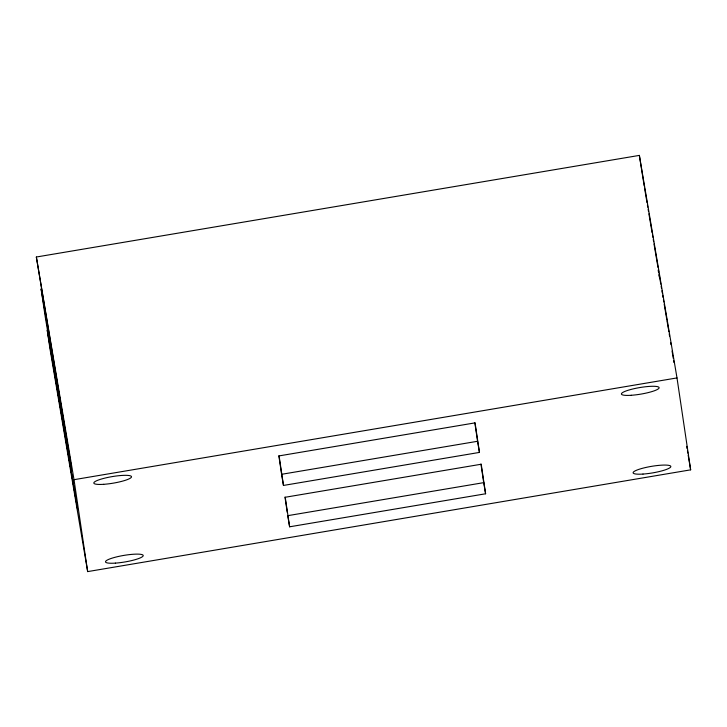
<?xml version="1.0" encoding="UTF-8"?>
<svg xmlns="http://www.w3.org/2000/svg" width="727" height="727" viewBox="0 0 727 727"><rect width="100%" height="100%" fill="white"/><g stroke="black" fill="none" stroke-linecap="round" stroke-linejoin="round"><path stroke-width="1.09" d="M36.35 257.013L639.36 155.396L677.001 377.922L690.65 469.842L87.667 571.604L49.999 348.933L47.228 330.222L77.671 509.645L45.274 317.09L41.075 288.855L71.528 468.279L36.35 257.013L74.009 479.684L87.667 571.604M74.009 479.684L677.001 377.922M281.594 474.304L477.566 441.28L474.804 422.678M283.475 485.436L479.457 452.412L475.067 422.869L279.086 455.893L283.475 485.436L281.776 475.422M480.947 464.044L483.709 482.646L287.738 515.67L289.619 526.802L485.6 493.778L481.21 464.235L285.229 497.259L289.619 526.802M644.204 185.976L639.36 155.396M644.576 188.211L647.03 202.706M647.403 204.932L647.784 207.159M648.157 209.394L648.539 211.621M648.911 213.856L652.119 232.813M652.501 235.039L652.873 237.266M653.255 239.501L653.628 241.727M654.009 243.963L657.971 267.372M658.344 269.608L658.726 271.834M659.098 274.07L660.798 284.103M661.17 286.329L661.552 288.564M661.924 290.791L662.306 293.026M662.679 295.253L663.06 297.479M663.433 299.715L663.815 301.941M664.187 304.177L666.832 319.78M667.013 320.88L668.304 328.522M658.217 270.471L658.598 272.707M658.971 274.933L659.353 277.16M686.679 446.36L687.06 448.595M687.433 450.831L687.815 453.075M688.187 455.311L690.65 469.842M477.566 441.28L479.457 452.412M483.709 482.646L485.6 493.778M668.486 329.613L668.849 331.748M669.203 333.884L669.567 336.019M670.648 342.49L671.012 344.671M672.066 351.059L672.584 354.167M672.757 355.203L673.275 358.384M673.62 360.501L673.929 362.473M278.832 455.702L281.431 473.213M284.975 497.068L287.247 512.39M642.986 474.068A19.111 3.317 -9.6 0 0 670.83 466.452A19.111 3.317 -9.6 0 0 642.141 468.379A19.111 3.317 -9.6 0 0 642.986 474.068M115.375 563.116A19.111 3.317 -9.6 0 0 143.219 555.501A19.111 3.317 -9.6 0 0 114.53 557.427A19.111 3.317 -9.6 0 0 115.375 563.116M103.67 484.318A19.111 3.317 -9.6 0 0 131.514 476.703A19.111 3.317 -9.6 0 0 102.834 478.63A19.111 3.317 -9.6 0 0 103.67 484.318M631.281 395.279A19.111 3.317 -9.6 0 0 659.125 387.664A19.111 3.317 -9.6 0 0 630.436 389.59A19.111 3.317 -9.6 0 0 631.281 395.279"/></g></svg>
